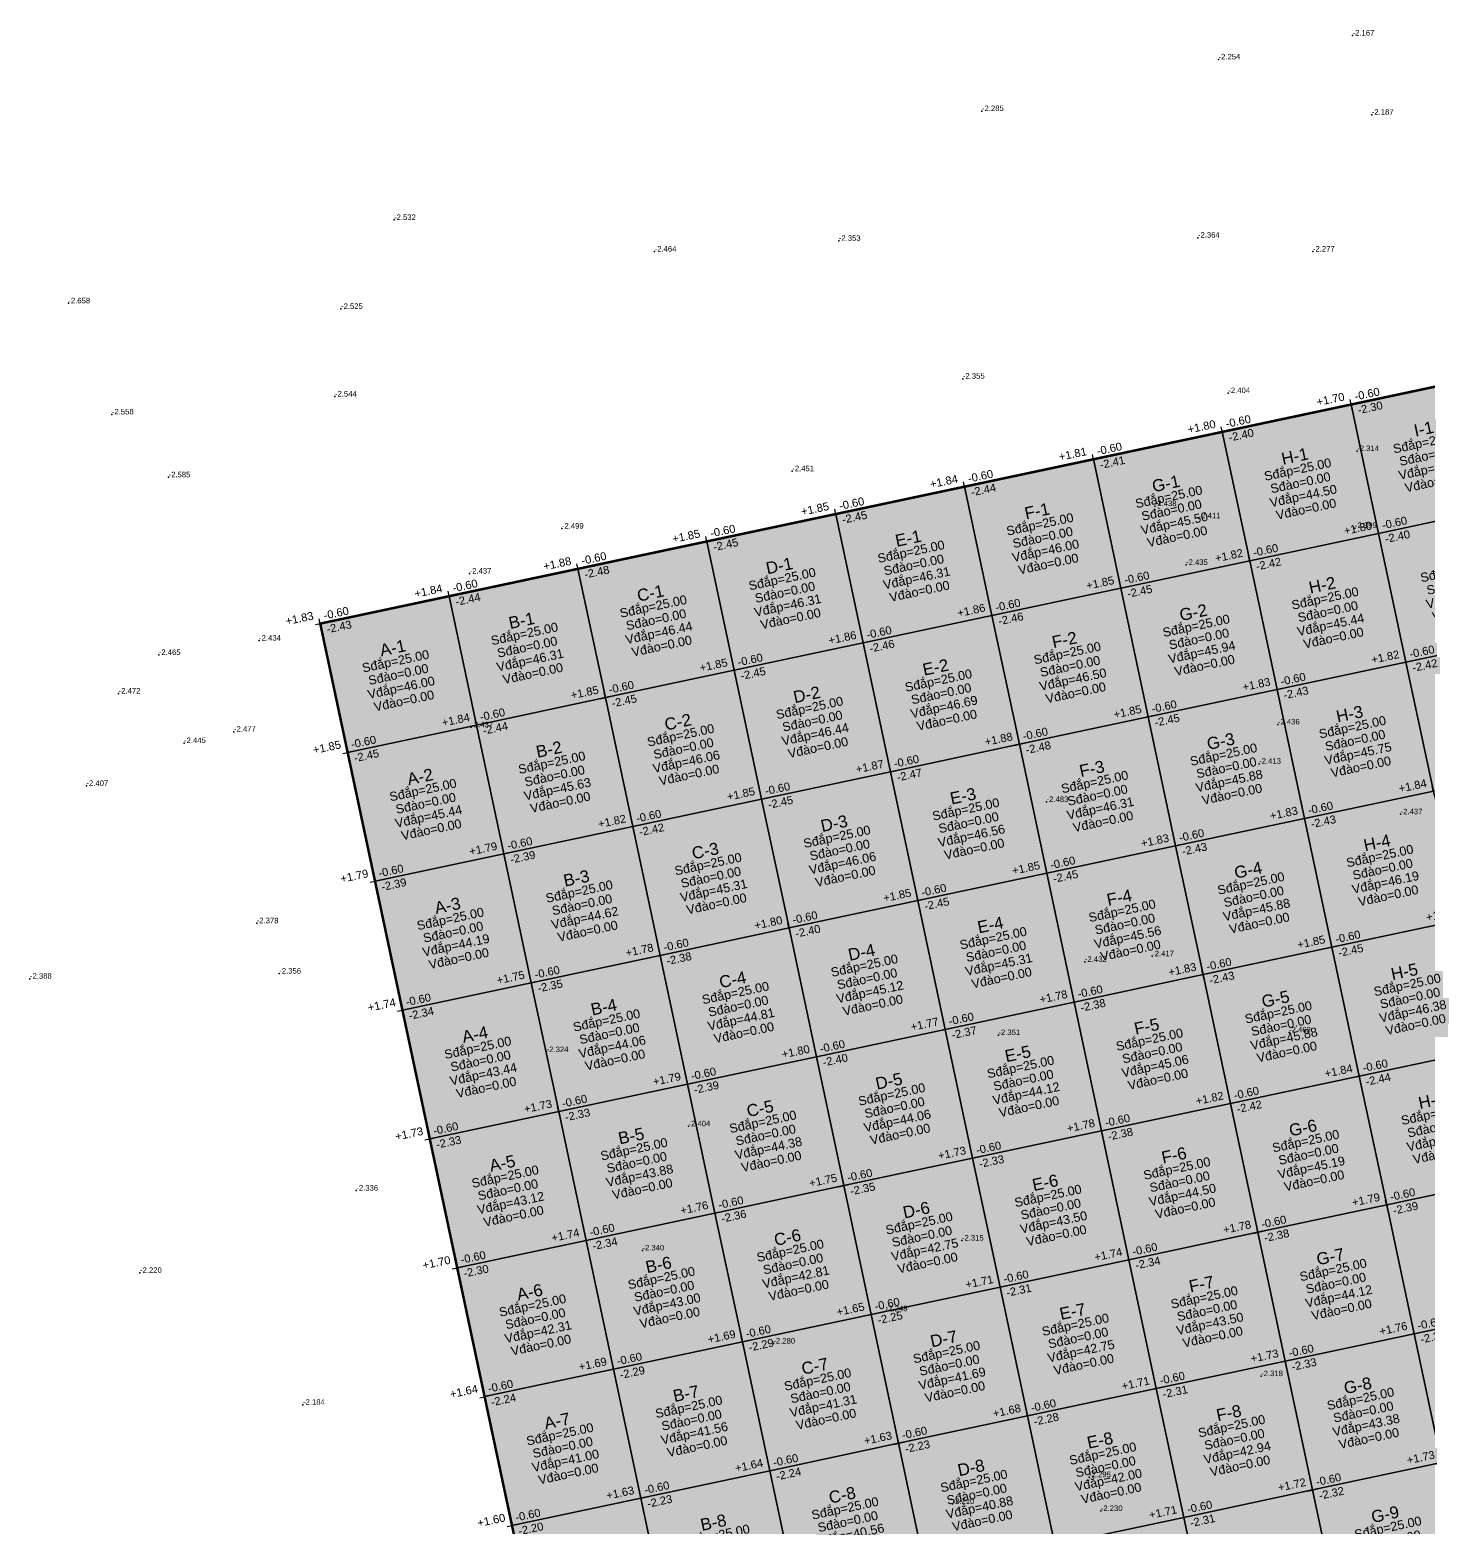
# Model space of a CAD drawing. Header units: metres. Extents: x 466 to 874, y 288 to 471.
# Drawn here: x 466.1 to 519.2, y 373.3 to 430.1 of the extents above; entities that cross this region are included whole.
import ezdxf
from ezdxf.enums import TextEntityAlignment as Align

# ---------------------------------------------------------------- set-up
doc = ezdxf.new("R2010")
doc.units = ezdxf.units.M
for name, color, linetype in [('SN-Dap', 3, 'Continuous'), ('SN-DiemDo', 9, 'Continuous'), ('SN-Luoi', 8, 'Continuous'), ('SN-Nut', 7, 'Continuous'), ('SN-O', 7, 'Continuous'), ('SN-RanhGioi', 1, 'Continuous')]:
    doc.layers.add(name, color=color, linetype=linetype)
doc.styles.add('SN', font='arial.ttf')

# ---------------------------------------------------------------- blocks, each defined once
blk = doc.blocks.new('SN_O')
at = {"color": 2, "style": 'SN'}
blk.add_attdef('TEN', text='', height=0.456, dxfattribs=at).set_placement((0, 1.026), align=Align.MIDDLE_CENTER)
at = {"color": 7, "style": 'SN'}
for tag, p in [('SDAP', (0, 0.513)), ('SDAO', (0, 0)), ('VDAP', (0, -0.513)), ('VDAO', (0, -1.026))]:
    blk.add_attdef(tag, text='', height=0.342, dxfattribs=at).set_placement(p, align=Align.MIDDLE_CENTER)
blk = doc.blocks.new('SN_NUT')
for p, q in [((-0.19, 0), (0.19, 0)), ((0, -0.19), (0, 0.19))]:
    blk.add_line(p, q)
at = {"color": 5, "style": 'SN'}
blk.add_attdef('CC', text='', height=0.304, dxfattribs=at).set_placement((-0.19, 0.114), align=Align.BOTTOM_RIGHT)
at = {"color": 1, "style": 'SN'}
blk.add_attdef('CDTK', (0.19, 0.114), '', height=0.304, dxfattribs=at)
at = {"color": 3, "style": 'SN'}
blk.add_attdef('CDTN', (0.19, -0.418), '', height=0.304, dxfattribs=at)

msp = doc.modelspace()

# ---------------------------------------------------------------- hatches: boundary and pattern name
at = {"layer": 'SN-Dap', "transparency": 33554534}
for points in [[(522.186, 412.062), (517.295, 411.022), (516.256, 415.913), (521.146, 416.952)], [(517.295, 411.022), (512.404, 409.982), (511.365, 414.873), (516.256, 415.913)], [(512.404, 409.982), (507.514, 408.943), (506.474, 413.834), (511.365, 414.873)], [(507.514, 408.943), (502.623, 407.903), (501.583, 412.794), (506.474, 413.834)], [(502.623, 407.903), (497.732, 406.864), (496.693, 411.754), (501.583, 412.794)], [(517.295, 411.022), (522.186, 412.062), (523.225, 407.171), (518.335, 406.131)], [(497.732, 406.864), (492.841, 405.824), (491.802, 410.715), (496.693, 411.754)], [(512.404, 409.982), (517.295, 411.022), (518.335, 406.131), (513.444, 405.092)], [(492.841, 405.824), (487.951, 404.785), (486.911, 409.675), (491.802, 410.715)], [(507.514, 408.943), (512.404, 409.982), (513.444, 405.092), (508.553, 404.052)], [(487.951, 404.785), (483.06, 403.745), (482.02, 408.636), (486.911, 409.675)], [(483.06, 403.745), (478.169, 402.705), (477.13, 407.596), (482.02, 408.636)], [(502.623, 407.903), (507.514, 408.943), (508.553, 404.052), (503.663, 403.013)], [(497.732, 406.864), (502.623, 407.903), (503.663, 403.013), (498.772, 401.973)], [(518.335, 406.131), (523.225, 407.171), (524.265, 402.28), (519.374, 401.24)], [(492.841, 405.824), (497.732, 406.864), (498.772, 401.973), (493.881, 400.933)], [(487.951, 404.785), (492.841, 405.824), (493.881, 400.933), (488.99, 399.894)], [(513.444, 405.092), (518.335, 406.131), (519.374, 401.24), (514.484, 400.201)], [(483.06, 403.745), (487.951, 404.785), (488.99, 399.894), (484.1, 398.854)], [(508.553, 404.052), (513.444, 405.092), (514.484, 400.201), (509.593, 399.161)], [(483.06, 403.745), (484.1, 398.854), (479.209, 397.815), (478.169, 402.705)], [(503.663, 403.013), (508.553, 404.052), (509.593, 399.161), (504.702, 398.122)], [(498.772, 401.973), (503.663, 403.013), (504.702, 398.122), (499.811, 397.082)], [(493.881, 400.933), (498.772, 401.973), (499.811, 397.082), (494.921, 396.043)], [(514.484, 400.201), (519.374, 401.24), (520.414, 396.35), (515.523, 395.31)], [(488.99, 399.894), (493.881, 400.933), (494.921, 396.043), (490.03, 395.003)], [(509.593, 399.161), (514.484, 400.201), (515.523, 395.31), (510.632, 394.271)], [(484.1, 398.854), (488.99, 399.894), (490.03, 395.003), (485.139, 393.964)], [(504.702, 398.122), (509.593, 399.161), (510.632, 394.271), (505.742, 393.231)], [(484.1, 398.854), (485.139, 393.964), (480.248, 392.924), (479.209, 397.815)], [(499.811, 397.082), (504.702, 398.122), (505.742, 393.231), (500.851, 392.192)], [(494.921, 396.043), (499.811, 397.082), (500.851, 392.192), (495.96, 391.152)], [(515.523, 395.31), (520.414, 396.35), (521.453, 391.459), (516.563, 390.419)], [(490.03, 395.003), (494.921, 396.043), (495.96, 391.152), (491.069, 390.112)], [(485.139, 393.964), (490.03, 395.003), (491.069, 390.112), (486.179, 389.073)], [(510.632, 394.271), (515.523, 395.31), (516.563, 390.419), (511.672, 389.38)], [(485.139, 393.964), (486.179, 389.073), (481.288, 388.033), (480.248, 392.924)], [(505.742, 393.231), (510.632, 394.271), (511.672, 389.38), (506.781, 388.34)], [(500.851, 392.192), (505.742, 393.231), (506.781, 388.34), (501.89, 387.301)], [(495.96, 391.152), (500.851, 392.192), (501.89, 387.301), (497, 386.261)], [(491.069, 390.112), (495.96, 391.152), (497, 386.261), (492.109, 385.222)], [(516.563, 390.419), (521.453, 391.459), (522.493, 386.568), (517.602, 385.529)], [(511.672, 389.38), (516.563, 390.419), (517.602, 385.529), (512.711, 384.489)], [(486.179, 389.073), (491.069, 390.112), (492.109, 385.222), (487.218, 384.182)], [(506.781, 388.34), (511.672, 389.38), (512.711, 384.489), (507.821, 383.45)], [(486.179, 389.073), (487.218, 384.182), (482.328, 383.143), (481.288, 388.033)], [(501.89, 387.301), (506.781, 388.34), (507.821, 383.45), (502.93, 382.41)], [(497, 386.261), (501.89, 387.301), (502.93, 382.41), (498.039, 381.37)], [(517.602, 385.529), (522.493, 386.568), (523.533, 381.678), (518.642, 380.638)], [(492.109, 385.222), (497, 386.261), (498.039, 381.37), (493.149, 380.331)], [(512.711, 384.489), (517.602, 385.529), (518.642, 380.638), (513.751, 379.598)], [(487.218, 384.182), (492.109, 385.222), (493.149, 380.331), (488.258, 379.291)], [(487.218, 384.182), (488.258, 379.291), (483.367, 378.252), (482.328, 383.143)], [(507.821, 383.45), (512.711, 384.489), (513.751, 379.598), (508.86, 378.559)], [(502.93, 382.41), (507.821, 383.45), (508.86, 378.559), (503.97, 377.519)], [(498.039, 381.37), (502.93, 382.41), (503.97, 377.519), (499.079, 376.48)], [(493.149, 380.331), (498.039, 381.37), (499.079, 376.48), (494.188, 375.44)], [(518.642, 380.638), (523.533, 381.678), (524.572, 376.787), (519.681, 375.747)], [(488.258, 379.291), (493.149, 380.331), (494.188, 375.44), (489.297, 374.401)], [(513.751, 379.598), (518.642, 380.638), (519.681, 375.747), (514.791, 374.708)], [(488.258, 379.291), (489.297, 374.401), (484.407, 373.361), (483.367, 378.252)], [(508.86, 378.559), (513.751, 379.598), (514.791, 374.708), (509.9, 373.668)], [(503.97, 377.519), (508.86, 378.559), (509.9, 373.668), (505.009, 372.629)], [(499.079, 376.48), (503.97, 377.519), (505.009, 372.629), (500.118, 371.589)], [(494.188, 375.44), (499.079, 376.48), (500.118, 371.589), (495.228, 370.549)], [(514.791, 374.708), (519.681, 375.747), (520.721, 370.857), (515.83, 369.817)], [(489.297, 374.401), (494.188, 375.44), (495.228, 370.549), (490.337, 369.51)], [(509.9, 373.668), (514.791, 374.708), (515.83, 369.817), (510.939, 368.777)], [(489.297, 374.401), (490.337, 369.51), (485.446, 368.47), (484.407, 373.361)], [(505.009, 372.629), (509.9, 373.668), (510.939, 368.777), (506.049, 367.738)]]:
    msp.add_hatch(color=3, dxfattribs=at).paths.add_polyline_path(points)

# ---------------------------------------------------------------- linework, layer by layer
at = {"layer": 'SN-DiemDo'}
for p in [(516.307, 429.918, -2.167), (511.22, 429.013, -2.254), (502.242, 427.052, -2.285), (517.037, 426.914, -2.187), (479.93, 422.916, -2.532), (510.438, 422.245, -2.364), (489.821, 421.716, -2.464), (496.809, 422.126, -2.353), (514.803, 421.72, -2.277), (467.571, 419.754, -2.658), (477.917, 419.54, -2.525), (501.517, 416.892, -2.355), (477.688, 416.213, -2.544), (511.592, 416.346, -2.404), (469.222, 415.537, -2.558), (516.483, 414.145, -2.314), (471.375, 413.151, -2.585), (495.044, 413.378, -2.451), (508.8, 412.055, -2.438), (510.467, 411.593, -2.411), (486.3, 411.201, -2.499), (516.397, 411.224, -2.399), (509.987, 409.823, -2.435), (482.797, 409.493, -2.437), (474.81, 406.949, -2.434), (471.003, 406.405, -2.465), (469.478, 404.942, -2.472), (473.854, 403.492, -2.477), (482.862, 403.66, -2.437), (513.473, 403.769, -2.436), (471.961, 403.062, -2.445), (512.763, 402.278, -2.413), (468.256, 401.436, -2.407), (504.694, 400.825, -2.483), (518.131, 400.358, -2.437), (474.718, 396.221, -2.378), (508.703, 394.967, -2.417), (506.147, 394.754, -2.432), (466.113, 394.116, -2.388), (475.574, 394.309, -2.356), (502.866, 391.976, -2.351), (513.898, 392.078, -2.462), (485.723, 391.33, -2.324), (491.107, 388.513, -2.404), (478.499, 386.071, -2.336), (501.481, 384.177, -2.315), (489.358, 383.802, -2.34), (470.289, 382.948, -2.22), (498.591, 381.495, -2.248), (494.326, 380.267, -2.28), (512.838, 379.03, -2.318), (476.475, 377.945, -2.184), (506.308, 375.194, -2.295), (501.126, 374.18, -2.21), (506.752, 373.911, -2.23)]:
    msp.add_point(p, dxfattribs=at)
at = {"layer": 'SN-Luoi'}
for points in [[(522.186, 412.062), (517.295, 411.022), (516.256, 415.913), (521.146, 416.952)], [(517.295, 411.022), (512.404, 409.982), (511.365, 414.873), (516.256, 415.913)], [(512.404, 409.982), (507.514, 408.943), (506.474, 413.834), (511.365, 414.873)], [(507.514, 408.943), (502.623, 407.903), (501.583, 412.794), (506.474, 413.834)], [(502.623, 407.903), (497.732, 406.864), (496.693, 411.754), (501.583, 412.794)], [(517.295, 411.022), (522.186, 412.062), (523.225, 407.171), (518.335, 406.131)], [(497.732, 406.864), (492.841, 405.824), (491.802, 410.715), (496.693, 411.754)], [(512.404, 409.982), (517.295, 411.022), (518.335, 406.131), (513.444, 405.092)], [(492.841, 405.824), (487.951, 404.785), (486.911, 409.675), (491.802, 410.715)], [(507.514, 408.943), (512.404, 409.982), (513.444, 405.092), (508.553, 404.052)], [(487.951, 404.785), (483.06, 403.745), (482.02, 408.636), (486.911, 409.675)], [(483.06, 403.745), (478.169, 402.705), (477.13, 407.596), (482.02, 408.636)], [(502.623, 407.903), (507.514, 408.943), (508.553, 404.052), (503.663, 403.013)], [(497.732, 406.864), (502.623, 407.903), (503.663, 403.013), (498.772, 401.973)], [(518.335, 406.131), (523.225, 407.171), (524.265, 402.28), (519.374, 401.24)], [(492.841, 405.824), (497.732, 406.864), (498.772, 401.973), (493.881, 400.933)], [(487.951, 404.785), (492.841, 405.824), (493.881, 400.933), (488.99, 399.894)], [(513.444, 405.092), (518.335, 406.131), (519.374, 401.24), (514.484, 400.201)], [(483.06, 403.745), (487.951, 404.785), (488.99, 399.894), (484.1, 398.854)], [(508.553, 404.052), (513.444, 405.092), (514.484, 400.201), (509.593, 399.161)], [(483.06, 403.745), (484.1, 398.854), (479.209, 397.815), (478.169, 402.705)], [(503.663, 403.013), (508.553, 404.052), (509.593, 399.161), (504.702, 398.122)], [(498.772, 401.973), (503.663, 403.013), (504.702, 398.122), (499.811, 397.082)], [(493.881, 400.933), (498.772, 401.973), (499.811, 397.082), (494.921, 396.043)], [(514.484, 400.201), (519.374, 401.24), (520.414, 396.35), (515.523, 395.31)], [(488.99, 399.894), (493.881, 400.933), (494.921, 396.043), (490.03, 395.003)], [(509.593, 399.161), (514.484, 400.201), (515.523, 395.31), (510.632, 394.271)], [(484.1, 398.854), (488.99, 399.894), (490.03, 395.003), (485.139, 393.964)], [(504.702, 398.122), (509.593, 399.161), (510.632, 394.271), (505.742, 393.231)], [(484.1, 398.854), (485.139, 393.964), (480.248, 392.924), (479.209, 397.815)], [(499.811, 397.082), (504.702, 398.122), (505.742, 393.231), (500.851, 392.192)], [(494.921, 396.043), (499.811, 397.082), (500.851, 392.192), (495.96, 391.152)], [(515.523, 395.31), (520.414, 396.35), (521.453, 391.459), (516.563, 390.419)], [(490.03, 395.003), (494.921, 396.043), (495.96, 391.152), (491.069, 390.112)], [(485.139, 393.964), (490.03, 395.003), (491.069, 390.112), (486.179, 389.073)], [(510.632, 394.271), (515.523, 395.31), (516.563, 390.419), (511.672, 389.38)], [(485.139, 393.964), (486.179, 389.073), (481.288, 388.033), (480.248, 392.924)], [(505.742, 393.231), (510.632, 394.271), (511.672, 389.38), (506.781, 388.34)], [(500.851, 392.192), (505.742, 393.231), (506.781, 388.34), (501.89, 387.301)], [(495.96, 391.152), (500.851, 392.192), (501.89, 387.301), (497, 386.261)], [(491.069, 390.112), (495.96, 391.152), (497, 386.261), (492.109, 385.222)], [(516.563, 390.419), (521.453, 391.459), (522.493, 386.568), (517.602, 385.529)], [(511.672, 389.38), (516.563, 390.419), (517.602, 385.529), (512.711, 384.489)], [(486.179, 389.073), (491.069, 390.112), (492.109, 385.222), (487.218, 384.182)], [(506.781, 388.34), (511.672, 389.38), (512.711, 384.489), (507.821, 383.45)], [(486.179, 389.073), (487.218, 384.182), (482.328, 383.143), (481.288, 388.033)], [(501.89, 387.301), (506.781, 388.34), (507.821, 383.45), (502.93, 382.41)], [(497, 386.261), (501.89, 387.301), (502.93, 382.41), (498.039, 381.37)], [(517.602, 385.529), (522.493, 386.568), (523.533, 381.678), (518.642, 380.638)], [(492.109, 385.222), (497, 386.261), (498.039, 381.37), (493.149, 380.331)], [(512.711, 384.489), (517.602, 385.529), (518.642, 380.638), (513.751, 379.598)], [(487.218, 384.182), (492.109, 385.222), (493.149, 380.331), (488.258, 379.291)], [(487.218, 384.182), (488.258, 379.291), (483.367, 378.252), (482.328, 383.143)], [(507.821, 383.45), (512.711, 384.489), (513.751, 379.598), (508.86, 378.559)], [(502.93, 382.41), (507.821, 383.45), (508.86, 378.559), (503.97, 377.519)], [(498.039, 381.37), (502.93, 382.41), (503.97, 377.519), (499.079, 376.48)], [(493.149, 380.331), (498.039, 381.37), (499.079, 376.48), (494.188, 375.44)], [(518.642, 380.638), (523.533, 381.678), (524.572, 376.787), (519.681, 375.747)], [(488.258, 379.291), (493.149, 380.331), (494.188, 375.44), (489.297, 374.401)], [(513.751, 379.598), (518.642, 380.638), (519.681, 375.747), (514.791, 374.708)], [(488.258, 379.291), (489.297, 374.401), (484.407, 373.361), (483.367, 378.252)], [(508.86, 378.559), (513.751, 379.598), (514.791, 374.708), (509.9, 373.668)], [(503.97, 377.519), (508.86, 378.559), (509.9, 373.668), (505.009, 372.629)], [(499.079, 376.48), (503.97, 377.519), (505.009, 372.629), (500.118, 371.589)], [(494.188, 375.44), (499.079, 376.48), (500.118, 371.589), (495.228, 370.549)], [(514.791, 374.708), (519.681, 375.747), (520.721, 370.857), (515.83, 369.817)], [(489.297, 374.401), (494.188, 375.44), (495.228, 370.549), (490.337, 369.51)], [(509.9, 373.668), (514.791, 374.708), (515.83, 369.817), (510.939, 368.777)], [(489.297, 374.401), (490.337, 369.51), (485.446, 368.47), (484.407, 373.361)], [(505.009, 372.629), (509.9, 373.668), (510.939, 368.777), (506.049, 367.738)]]:
    msp.add_lwpolyline(points, close=True, dxfattribs=at)
at = {"layer": 'SN-RanhGioi', "const_width": 0.095}
msp.add_lwpolyline([(500, 300), (477.13, 407.596), (555.382, 424.229), (578.252, 316.633)], close=True, dxfattribs=at)

# ---------------------------------------------------------------- block references
at = {"layer": 'SN-Nut', "rotation": 12.00000000000353}
for p, values in [((516.256, 415.913), {'CDTK': '-0.60', 'CDTN': '-2.30', 'CC': '+1.70'}), ((511.365, 414.873), {'CDTK': '-0.60', 'CDTN': '-2.40', 'CC': '+1.80'}), ((506.474, 413.834), {'CDTK': '-0.60', 'CDTN': '-2.41', 'CC': '+1.81'}), ((501.583, 412.794), {'CDTK': '-0.60', 'CDTN': '-2.44', 'CC': '+1.84'}), ((496.693, 411.754), {'CDTK': '-0.60', 'CDTN': '-2.45', 'CC': '+1.85'}), ((517.295, 411.022), {'CDTK': '-0.60', 'CDTN': '-2.40', 'CC': '+1.80'}), ((491.802, 410.715), {'CDTK': '-0.60', 'CDTN': '-2.45', 'CC': '+1.85'}), ((486.911, 409.675), {'CDTK': '-0.60', 'CDTN': '-2.48', 'CC': '+1.88'}), ((512.404, 409.982), {'CDTK': '-0.60', 'CDTN': '-2.42', 'CC': '+1.82'}), ((482.02, 408.636), {'CDTK': '-0.60', 'CDTN': '-2.44', 'CC': '+1.84'}), ((507.514, 408.943), {'CDTK': '-0.60', 'CDTN': '-2.45', 'CC': '+1.85'}), ((477.13, 407.596), {'CDTK': '-0.60', 'CDTN': '-2.43', 'CC': '+1.83'}), ((502.623, 407.903), {'CDTK': '-0.60', 'CDTN': '-2.46', 'CC': '+1.86'}), ((497.732, 406.864), {'CDTK': '-0.60', 'CDTN': '-2.46', 'CC': '+1.86'}), ((492.841, 405.824), {'CDTK': '-0.60', 'CDTN': '-2.45', 'CC': '+1.85'}), ((518.335, 406.131), {'CDTK': '-0.60', 'CDTN': '-2.42', 'CC': '+1.82'}), ((487.951, 404.785), {'CDTK': '-0.60', 'CDTN': '-2.45', 'CC': '+1.85'}), ((513.444, 405.092), {'CDTK': '-0.60', 'CDTN': '-2.43', 'CC': '+1.83'}), ((508.553, 404.052), {'CDTK': '-0.60', 'CDTN': '-2.45', 'CC': '+1.85'}), ((483.06, 403.745), {'CDTK': '-0.60', 'CDTN': '-2.44', 'CC': '+1.84'}), ((503.663, 403.013), {'CDTK': '-0.60', 'CDTN': '-2.48', 'CC': '+1.88'}), ((478.169, 402.705), {'CDTK': '-0.60', 'CDTN': '-2.45', 'CC': '+1.85'}), ((498.772, 401.973), {'CDTK': '-0.60', 'CDTN': '-2.47', 'CC': '+1.87'}), ((519.374, 401.24), {'CDTK': '-0.60', 'CDTN': '-2.44', 'CC': '+1.84'}), ((493.881, 400.933), {'CDTK': '-0.60', 'CDTN': '-2.45', 'CC': '+1.85'}), ((514.484, 400.201), {'CDTK': '-0.60', 'CDTN': '-2.43', 'CC': '+1.83'}), ((488.99, 399.894), {'CDTK': '-0.60', 'CDTN': '-2.42', 'CC': '+1.82'}), ((509.593, 399.161), {'CDTK': '-0.60', 'CDTN': '-2.43', 'CC': '+1.83'}), ((484.1, 398.854), {'CDTK': '-0.60', 'CDTN': '-2.39', 'CC': '+1.79'}), ((479.209, 397.815), {'CDTK': '-0.60', 'CDTN': '-2.39', 'CC': '+1.79'}), ((504.702, 398.122), {'CDTK': '-0.60', 'CDTN': '-2.45', 'CC': '+1.85'}), ((499.811, 397.082), {'CDTK': '-0.60', 'CDTN': '-2.45', 'CC': '+1.85'}), ((494.921, 396.043), {'CDTK': '-0.60', 'CDTN': '-2.40', 'CC': '+1.80'}), ((520.414, 396.35), {'CDTK': '-0.60', 'CDTN': '-2.47', 'CC': '+1.87'}), ((490.03, 395.003), {'CDTK': '-0.60', 'CDTN': '-2.38', 'CC': '+1.78'}), ((515.523, 395.31), {'CDTK': '-0.60', 'CDTN': '-2.45', 'CC': '+1.85'}), ((485.139, 393.964), {'CDTK': '-0.60', 'CDTN': '-2.35', 'CC': '+1.75'}), ((510.632, 394.271), {'CDTK': '-0.60', 'CDTN': '-2.43', 'CC': '+1.83'}), ((505.742, 393.231), {'CDTK': '-0.60', 'CDTN': '-2.38', 'CC': '+1.78'}), ((480.248, 392.924), {'CDTK': '-0.60', 'CDTN': '-2.34', 'CC': '+1.74'}), ((500.851, 392.192), {'CDTK': '-0.60', 'CDTN': '-2.37', 'CC': '+1.77'}), ((495.96, 391.152), {'CDTK': '-0.60', 'CDTN': '-2.40', 'CC': '+1.80'}), ((516.563, 390.419), {'CDTK': '-0.60', 'CDTN': '-2.44', 'CC': '+1.84'}), ((491.069, 390.112), {'CDTK': '-0.60', 'CDTN': '-2.39', 'CC': '+1.79'}), ((511.672, 389.38), {'CDTK': '-0.60', 'CDTN': '-2.42', 'CC': '+1.82'}), ((486.179, 389.073), {'CDTK': '-0.60', 'CDTN': '-2.33', 'CC': '+1.73'}), ((506.781, 388.34), {'CDTK': '-0.60', 'CDTN': '-2.38', 'CC': '+1.78'}), ((481.288, 388.033), {'CDTK': '-0.60', 'CDTN': '-2.33', 'CC': '+1.73'}), ((501.89, 387.301), {'CDTK': '-0.60', 'CDTN': '-2.33', 'CC': '+1.73'}), ((497, 386.261), {'CDTK': '-0.60', 'CDTN': '-2.35', 'CC': '+1.75'}), ((517.602, 385.529), {'CDTK': '-0.60', 'CDTN': '-2.39', 'CC': '+1.79'}), ((492.109, 385.222), {'CDTK': '-0.60', 'CDTN': '-2.36', 'CC': '+1.76'}), ((487.218, 384.182), {'CDTK': '-0.60', 'CDTN': '-2.34', 'CC': '+1.74'}), ((512.711, 384.489), {'CDTK': '-0.60', 'CDTN': '-2.38', 'CC': '+1.78'}), ((482.328, 383.143), {'CDTK': '-0.60', 'CDTN': '-2.30', 'CC': '+1.70'}), ((507.821, 383.45), {'CDTK': '-0.60', 'CDTN': '-2.34', 'CC': '+1.74'}), ((502.93, 382.41), {'CDTK': '-0.60', 'CDTN': '-2.31', 'CC': '+1.71'}), ((498.039, 381.37), {'CDTK': '-0.60', 'CDTN': '-2.25', 'CC': '+1.65'}), ((493.149, 380.331), {'CDTK': '-0.60', 'CDTN': '-2.29', 'CC': '+1.69'}), ((518.642, 380.638), {'CDTK': '-0.60', 'CDTN': '-2.36', 'CC': '+1.76'}), ((513.751, 379.598), {'CDTK': '-0.60', 'CDTN': '-2.33', 'CC': '+1.73'}), ((488.258, 379.291), {'CDTK': '-0.60', 'CDTN': '-2.29', 'CC': '+1.69'}), ((508.86, 378.559), {'CDTK': '-0.60', 'CDTN': '-2.31', 'CC': '+1.71'}), ((483.367, 378.252), {'CDTK': '-0.60', 'CDTN': '-2.24', 'CC': '+1.64'}), ((503.97, 377.519), {'CDTK': '-0.60', 'CDTN': '-2.28', 'CC': '+1.68'}), ((499.079, 376.48), {'CDTK': '-0.60', 'CDTN': '-2.23', 'CC': '+1.63'}), ((519.681, 375.747), {'CDTK': '-0.60', 'CDTN': '-2.33', 'CC': '+1.73'}), ((494.188, 375.44), {'CDTK': '-0.60', 'CDTN': '-2.24', 'CC': '+1.64'}), ((514.791, 374.708), {'CDTK': '-0.60', 'CDTN': '-2.32', 'CC': '+1.72'}), ((489.297, 374.401), {'CDTK': '-0.60', 'CDTN': '-2.23', 'CC': '+1.63'}), ((484.407, 373.361), {'CDTK': '-0.60', 'CDTN': '-2.20', 'CC': '+1.60'}), ((509.9, 373.668), {'CDTK': '-0.60', 'CDTN': '-2.31', 'CC': '+1.71'})]:
    msp.add_blockref('SN_NUT', p, dxfattribs=at).add_auto_attribs(values)
at = {"layer": 'SN-O', "rotation": 12.00000000000353}
for p, values in [((519.221, 413.987), {'TEN': 'I-1', 'SDAP': 'Sđắp=25.00', 'SDAO': 'Sđào=0.00', 'VDAP': 'Vđắp=43.44', 'VDAO': 'Vđào=0.00'}), ((514.33, 412.948), {'TEN': 'H-1', 'SDAP': 'Sđắp=25.00', 'SDAO': 'Sđào=0.00', 'VDAP': 'Vđắp=44.50', 'VDAO': 'Vđào=0.00'}), ((509.439, 411.908), {'TEN': 'G-1', 'SDAP': 'Sđắp=25.00', 'SDAO': 'Sđào=0.00', 'VDAP': 'Vđắp=45.50', 'VDAO': 'Vđào=0.00'}), ((504.549, 410.868), {'TEN': 'F-1', 'SDAP': 'Sđắp=25.00', 'SDAO': 'Sđào=0.00', 'VDAP': 'Vđắp=46.00', 'VDAO': 'Vđào=0.00'}), ((499.658, 409.829), {'TEN': 'E-1', 'SDAP': 'Sđắp=25.00', 'SDAO': 'Sđào=0.00', 'VDAP': 'Vđắp=46.31', 'VDAO': 'Vđào=0.00'}), ((520.26, 409.096), {'TEN': 'I-2', 'SDAP': 'Sđắp=25.00', 'SDAO': 'Sđào=0.00', 'VDAP': 'Vđắp=45.00', 'VDAO': 'Vđào=0.00'}), ((494.767, 408.789), {'TEN': 'D-1', 'SDAP': 'Sđắp=25.00', 'SDAO': 'Sđào=0.00', 'VDAP': 'Vđắp=46.31', 'VDAO': 'Vđào=0.00'}), ((515.37, 408.057), {'TEN': 'H-2', 'SDAP': 'Sđắp=25.00', 'SDAO': 'Sđào=0.00', 'VDAP': 'Vđắp=45.44', 'VDAO': 'Vđào=0.00'}), ((489.876, 407.75), {'TEN': 'C-1', 'SDAP': 'Sđắp=25.00', 'SDAO': 'Sđào=0.00', 'VDAP': 'Vđắp=46.44', 'VDAO': 'Vđào=0.00'}), ((510.479, 407.017), {'TEN': 'G-2', 'SDAP': 'Sđắp=25.00', 'SDAO': 'Sđào=0.00', 'VDAP': 'Vđắp=45.94', 'VDAO': 'Vđào=0.00'}), ((484.986, 406.71), {'TEN': 'B-1', 'SDAP': 'Sđắp=25.00', 'SDAO': 'Sđào=0.00', 'VDAP': 'Vđắp=46.31', 'VDAO': 'Vđào=0.00'}), ((480.095, 405.671), {'TEN': 'A-1', 'SDAP': 'Sđắp=25.00', 'SDAO': 'Sđào=0.00', 'VDAP': 'Vđắp=46.00', 'VDAO': 'Vđào=0.00'}), ((505.588, 405.978), {'TEN': 'F-2', 'SDAP': 'Sđắp=25.00', 'SDAO': 'Sđào=0.00', 'VDAP': 'Vđắp=46.50', 'VDAO': 'Vđào=0.00'}), ((500.697, 404.938), {'TEN': 'E-2', 'SDAP': 'Sđắp=25.00', 'SDAO': 'Sđào=0.00', 'VDAP': 'Vđắp=46.69', 'VDAO': 'Vđào=0.00'}), ((495.807, 403.899), {'TEN': 'D-2', 'SDAP': 'Sđắp=25.00', 'SDAO': 'Sđào=0.00', 'VDAP': 'Vđắp=46.44', 'VDAO': 'Vđào=0.00'}), ((490.916, 402.859), {'TEN': 'C-2', 'SDAP': 'Sđắp=25.00', 'SDAO': 'Sđào=0.00', 'VDAP': 'Vđắp=46.06', 'VDAO': 'Vđào=0.00'}), ((516.409, 403.166), {'TEN': 'H-3', 'SDAP': 'Sđắp=25.00', 'SDAO': 'Sđào=0.00', 'VDAP': 'Vđắp=45.75', 'VDAO': 'Vđào=0.00'}), ((486.025, 401.819), {'TEN': 'B-2', 'SDAP': 'Sđắp=25.00', 'SDAO': 'Sđào=0.00', 'VDAP': 'Vđắp=45.63', 'VDAO': 'Vđào=0.00'}), ((511.518, 402.127), {'TEN': 'G-3', 'SDAP': 'Sđắp=25.00', 'SDAO': 'Sđào=0.00', 'VDAP': 'Vđắp=45.88', 'VDAO': 'Vđào=0.00'}), ((506.628, 401.087), {'TEN': 'F-3', 'SDAP': 'Sđắp=25.00', 'SDAO': 'Sđào=0.00', 'VDAP': 'Vđắp=46.31', 'VDAO': 'Vđào=0.00'}), ((481.134, 400.78), {'TEN': 'A-2', 'SDAP': 'Sđắp=25.00', 'SDAO': 'Sđào=0.00', 'VDAP': 'Vđắp=45.44', 'VDAO': 'Vđào=0.00'}), ((501.737, 400.047), {'TEN': 'E-3', 'SDAP': 'Sđắp=25.00', 'SDAO': 'Sđào=0.00', 'VDAP': 'Vđắp=46.56', 'VDAO': 'Vđào=0.00'}), ((496.846, 399.008), {'TEN': 'D-3', 'SDAP': 'Sđắp=25.00', 'SDAO': 'Sđào=0.00', 'VDAP': 'Vđắp=46.06', 'VDAO': 'Vđào=0.00'}), ((517.449, 398.275), {'TEN': 'H-4', 'SDAP': 'Sđắp=25.00', 'SDAO': 'Sđào=0.00', 'VDAP': 'Vđắp=46.19', 'VDAO': 'Vđào=0.00'}), ((491.955, 397.968), {'TEN': 'C-3', 'SDAP': 'Sđắp=25.00', 'SDAO': 'Sđào=0.00', 'VDAP': 'Vđắp=45.31', 'VDAO': 'Vđào=0.00'}), ((512.558, 397.236), {'TEN': 'G-4', 'SDAP': 'Sđắp=25.00', 'SDAO': 'Sđào=0.00', 'VDAP': 'Vđắp=45.88', 'VDAO': 'Vđào=0.00'}), ((487.065, 396.929), {'TEN': 'B-3', 'SDAP': 'Sđắp=25.00', 'SDAO': 'Sđào=0.00', 'VDAP': 'Vđắp=44.62', 'VDAO': 'Vđào=0.00'}), ((507.667, 396.196), {'TEN': 'F-4', 'SDAP': 'Sđắp=25.00', 'SDAO': 'Sđào=0.00', 'VDAP': 'Vđắp=45.56', 'VDAO': 'Vđào=0.00'}), ((482.174, 395.889), {'TEN': 'A-3', 'SDAP': 'Sđắp=25.00', 'SDAO': 'Sđào=0.00', 'VDAP': 'Vđắp=44.19', 'VDAO': 'Vđào=0.00'}), ((502.776, 395.157), {'TEN': 'E-4', 'SDAP': 'Sđắp=25.00', 'SDAO': 'Sđào=0.00', 'VDAP': 'Vđắp=45.31', 'VDAO': 'Vđào=0.00'}), ((497.886, 394.117), {'TEN': 'D-4', 'SDAP': 'Sđắp=25.00', 'SDAO': 'Sđào=0.00', 'VDAP': 'Vđắp=45.12', 'VDAO': 'Vđào=0.00'}), ((518.488, 393.385), {'TEN': 'H-5', 'SDAP': 'Sđắp=25.00', 'SDAO': 'Sđào=0.00', 'VDAP': 'Vđắp=46.38', 'VDAO': 'Vđào=0.00'}), ((492.995, 393.078), {'TEN': 'C-4', 'SDAP': 'Sđắp=25.00', 'SDAO': 'Sđào=0.00', 'VDAP': 'Vđắp=44.81', 'VDAO': 'Vđào=0.00'}), ((488.104, 392.038), {'TEN': 'B-4', 'SDAP': 'Sđắp=25.00', 'SDAO': 'Sđào=0.00', 'VDAP': 'Vđắp=44.06', 'VDAO': 'Vđào=0.00'}), ((513.598, 392.345), {'TEN': 'G-5', 'SDAP': 'Sđắp=25.00', 'SDAO': 'Sđào=0.00', 'VDAP': 'Vđắp=45.88', 'VDAO': 'Vđào=0.00'}), ((483.214, 390.998), {'TEN': 'A-4', 'SDAP': 'Sđắp=25.00', 'SDAO': 'Sđào=0.00', 'VDAP': 'Vđắp=43.44', 'VDAO': 'Vđào=0.00'}), ((508.707, 391.305), {'TEN': 'F-5', 'SDAP': 'Sđắp=25.00', 'SDAO': 'Sđào=0.00', 'VDAP': 'Vđắp=45.06', 'VDAO': 'Vđào=0.00'}), ((503.816, 390.266), {'TEN': 'E-5', 'SDAP': 'Sđắp=25.00', 'SDAO': 'Sđào=0.00', 'VDAP': 'Vđắp=44.12', 'VDAO': 'Vđào=0.00'}), ((498.925, 389.226), {'TEN': 'D-5', 'SDAP': 'Sđắp=25.00', 'SDAO': 'Sđào=0.00', 'VDAP': 'Vđắp=44.06', 'VDAO': 'Vđào=0.00'}), ((494.035, 388.187), {'TEN': 'C-5', 'SDAP': 'Sđắp=25.00', 'SDAO': 'Sđào=0.00', 'VDAP': 'Vđắp=44.38', 'VDAO': 'Vđào=0.00'}), ((519.528, 388.494), {'TEN': 'H-6', 'SDAP': 'Sđắp=25.00', 'SDAO': 'Sđào=0.00', 'VDAP': 'Vđắp=45.94', 'VDAO': 'Vđào=0.00'}), ((514.637, 387.454), {'TEN': 'G-6', 'SDAP': 'Sđắp=25.00', 'SDAO': 'Sđào=0.00', 'VDAP': 'Vđắp=45.19', 'VDAO': 'Vđào=0.00'}), ((489.144, 387.147), {'TEN': 'B-5', 'SDAP': 'Sđắp=25.00', 'SDAO': 'Sđào=0.00', 'VDAP': 'Vđắp=43.88', 'VDAO': 'Vđào=0.00'}), ((509.746, 386.415), {'TEN': 'F-6', 'SDAP': 'Sđắp=25.00', 'SDAO': 'Sđào=0.00', 'VDAP': 'Vđắp=44.50', 'VDAO': 'Vđào=0.00'}), ((484.253, 386.108), {'TEN': 'A-5', 'SDAP': 'Sđắp=25.00', 'SDAO': 'Sđào=0.00', 'VDAP': 'Vđắp=43.12', 'VDAO': 'Vđào=0.00'}), ((504.856, 385.375), {'TEN': 'E-6', 'SDAP': 'Sđắp=25.00', 'SDAO': 'Sđào=0.00', 'VDAP': 'Vđắp=43.50', 'VDAO': 'Vđào=0.00'}), ((499.965, 384.336), {'TEN': 'D-6', 'SDAP': 'Sđắp=25.00', 'SDAO': 'Sđào=0.00', 'VDAP': 'Vđắp=42.75', 'VDAO': 'Vđào=0.00'}), ((495.074, 383.296), {'TEN': 'C-6', 'SDAP': 'Sđắp=25.00', 'SDAO': 'Sđào=0.00', 'VDAP': 'Vđắp=42.81', 'VDAO': 'Vđào=0.00'}), ((515.677, 382.564), {'TEN': 'G-7', 'SDAP': 'Sđắp=25.00', 'SDAO': 'Sđào=0.00', 'VDAP': 'Vđắp=44.12', 'VDAO': 'Vđào=0.00'}), ((490.183, 382.257), {'TEN': 'B-6', 'SDAP': 'Sđắp=25.00', 'SDAO': 'Sđào=0.00', 'VDAP': 'Vđắp=43.00', 'VDAO': 'Vđào=0.00'}), ((485.293, 381.217), {'TEN': 'A-6', 'SDAP': 'Sđắp=25.00', 'SDAO': 'Sđào=0.00', 'VDAP': 'Vđắp=42.31', 'VDAO': 'Vđào=0.00'}), ((510.786, 381.524), {'TEN': 'F-7', 'SDAP': 'Sđắp=25.00', 'SDAO': 'Sđào=0.00', 'VDAP': 'Vđắp=43.50', 'VDAO': 'Vđào=0.00'}), ((505.895, 380.484), {'TEN': 'E-7', 'SDAP': 'Sđắp=25.00', 'SDAO': 'Sđào=0.00', 'VDAP': 'Vđắp=42.75', 'VDAO': 'Vđào=0.00'}), ((501.004, 379.445), {'TEN': 'D-7', 'SDAP': 'Sđắp=25.00', 'SDAO': 'Sđào=0.00', 'VDAP': 'Vđắp=41.69', 'VDAO': 'Vđào=0.00'}), ((496.114, 378.405), {'TEN': 'C-7', 'SDAP': 'Sđắp=25.00', 'SDAO': 'Sđào=0.00', 'VDAP': 'Vđắp=41.31', 'VDAO': 'Vđào=0.00'}), ((491.223, 377.366), {'TEN': 'B-7', 'SDAP': 'Sđắp=25.00', 'SDAO': 'Sđào=0.00', 'VDAP': 'Vđắp=41.56', 'VDAO': 'Vđào=0.00'}), ((516.716, 377.673), {'TEN': 'G-8', 'SDAP': 'Sđắp=25.00', 'SDAO': 'Sđào=0.00', 'VDAP': 'Vđắp=43.38', 'VDAO': 'Vđào=0.00'}), ((511.825, 376.633), {'TEN': 'F-8', 'SDAP': 'Sđắp=25.00', 'SDAO': 'Sđào=0.00', 'VDAP': 'Vđắp=42.94', 'VDAO': 'Vđào=0.00'}), ((486.332, 376.326), {'TEN': 'A-7', 'SDAP': 'Sđắp=25.00', 'SDAO': 'Sđào=0.00', 'VDAP': 'Vđắp=41.00', 'VDAO': 'Vđào=0.00'}), ((506.935, 375.594), {'TEN': 'E-8', 'SDAP': 'Sđắp=25.00', 'SDAO': 'Sđào=0.00', 'VDAP': 'Vđắp=42.00', 'VDAO': 'Vđào=0.00'}), ((502.044, 374.554), {'TEN': 'D-8', 'SDAP': 'Sđắp=25.00', 'SDAO': 'Sđào=0.00', 'VDAP': 'Vđắp=40.88', 'VDAO': 'Vđào=0.00'}), ((497.153, 373.515), {'TEN': 'C-8', 'SDAP': 'Sđắp=25.00', 'SDAO': 'Sđào=0.00', 'VDAP': 'Vđắp=40.56', 'VDAO': 'Vđào=0.00'}), ((517.756, 372.782), {'TEN': 'G-9', 'SDAP': 'Sđắp=25.00', 'SDAO': 'Sđào=0.00', 'VDAP': 'Vđắp=42.62', 'VDAO': 'Vđào=0.00'}), ((492.263, 372.475), {'TEN': 'B-8', 'SDAP': 'Sđắp=25.00', 'SDAO': 'Sđào=0.00', 'VDAP': 'Vđắp=40.44', 'VDAO': 'Vđào=0.00'})]:
    msp.add_blockref('SN_O', p, dxfattribs=at).add_auto_attribs(values)

# ---------------------------------------------------------------- texts
at = {"layer": 'SN-DiemDo', "style": 'SN'}
for s, p in [('-2.167', (516.307, 429.918)), ('-2.254', (511.22, 429.013)), ('-2.285', (502.242, 427.052)), ('-2.187', (517.037, 426.914)), ('-2.532', (479.93, 422.916)), ('-2.353', (496.809, 422.126)), ('-2.364', (510.438, 422.245)), ('-2.464', (489.821, 421.716)), ('-2.277', (514.803, 421.72)), ('-2.658', (467.571, 419.754)), ('-2.525', (477.917, 419.54)), ('-2.355', (501.517, 416.892)), ('-2.544', (477.688, 416.213)), ('-2.404', (511.592, 416.346)), ('-2.558', (469.222, 415.537)), ('-2.314', (516.483, 414.145)), ('-2.585', (471.375, 413.151)), ('-2.451', (495.044, 413.378)), ('-2.438', (508.8, 412.055)), ('-2.411', (510.467, 411.593)), ('-2.499', (486.3, 411.201)), ('-2.399', (516.397, 411.224)), ('-2.435', (509.987, 409.823)), ('-2.437', (482.797, 409.493)), ('-2.434', (474.81, 406.949)), ('-2.465', (471.003, 406.405)), ('-2.472', (469.478, 404.942)), ('-2.477', (473.854, 403.492)), ('-2.437', (482.862, 403.66)), ('-2.436', (513.473, 403.769)), ('-2.445', (471.961, 403.062)), ('-2.413', (512.763, 402.278)), ('-2.407', (468.256, 401.436)), ('-2.483', (504.694, 400.825)), ('-2.437', (518.131, 400.358)), ('-2.378', (474.718, 396.221)), ('-2.432', (506.147, 394.754)), ('-2.417', (508.703, 394.967)), ('-2.356', (475.574, 394.309)), ('-2.388', (466.113, 394.116)), ('-2.351', (502.866, 391.976)), ('-2.462', (513.898, 392.078)), ('-2.324', (485.723, 391.33)), ('-2.404', (491.107, 388.513)), ('-2.336', (478.499, 386.071)), ('-2.315', (501.481, 384.177)), ('-2.340', (489.358, 383.802)), ('-2.220', (470.289, 382.948)), ('-2.248', (498.591, 381.495)), ('-2.280', (494.326, 380.267)), ('-2.318', (512.838, 379.03)), ('-2.184', (476.475, 377.945)), ('-2.295', (506.308, 375.194)), ('-2.210', (501.126, 374.18)), ('-2.230', (506.752, 373.911))]:
    msp.add_text(s, height=0.209, dxfattribs=at).set_placement(p)

doc.saveas('drawing.dxf')
